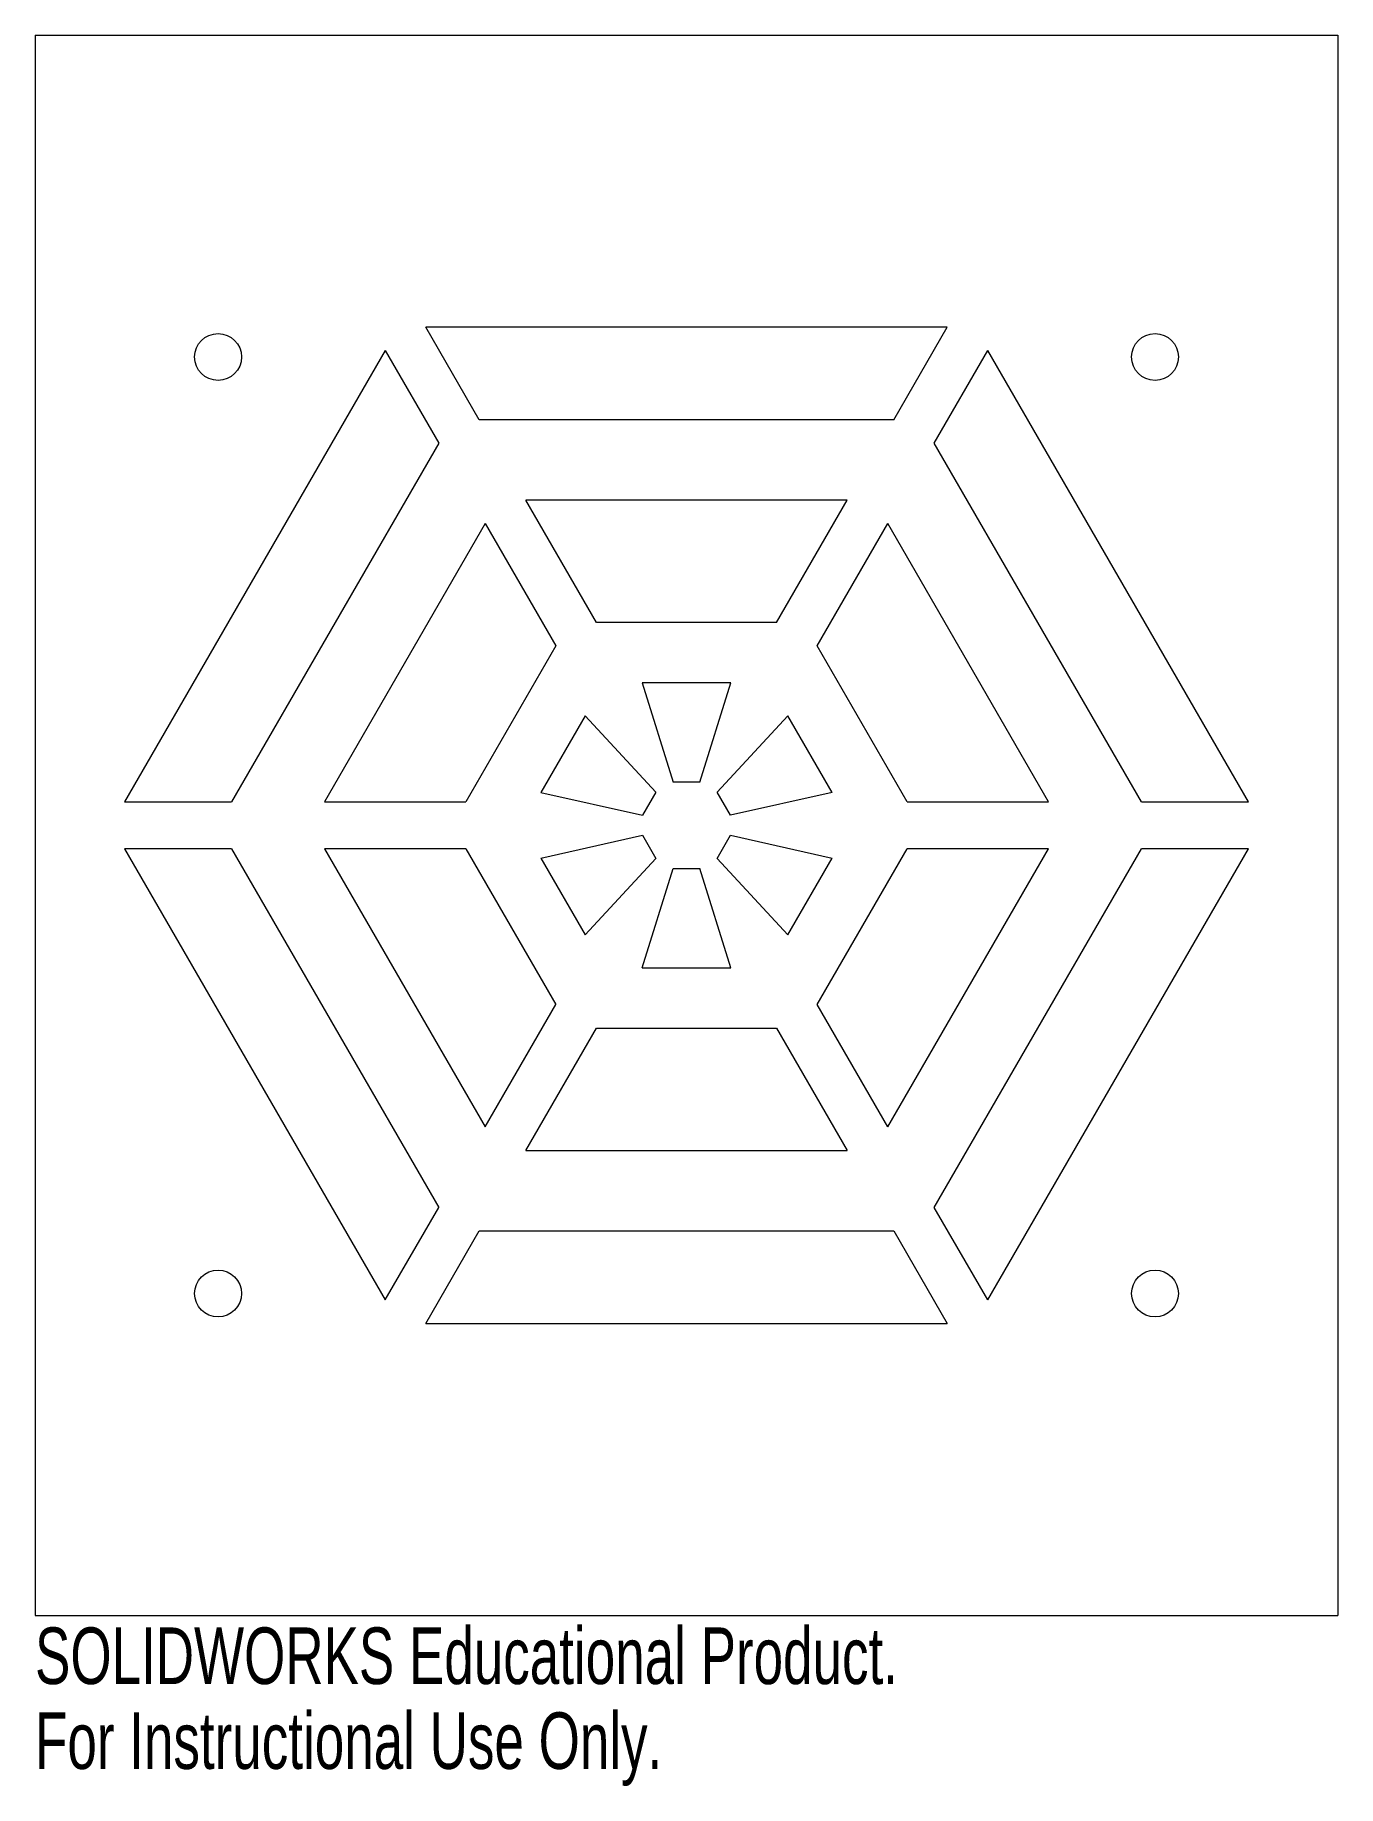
# Model space of a CAD drawing. Header units: millimetres. Extents: x -111 to 0, y -73 to 76.
import ezdxf

# ---------------------------------------------------------------- set-up
doc = ezdxf.new("R2010")
doc.units = ezdxf.units.MM
doc.styles.add('SLDTEXTSTYLE0', font='TXT', dxfattribs={"width": 0.7})

msp = doc.modelspace()

# ---------------------------------------------------------------- linework, layer by layer
at = {"color": 7, "linetype": 'Continuous', "lineweight": 15}
for p, q in [((-111.25, 76.23), (-111.25, -58.77)), ((-111.25, 76.23), (0, 76.23)), ((0, 76.23), (0, -58.77)), ((-73.32, 43.37), (-77.88, 51.27)), ((-33.37, 51.27), (-77.88, 51.27)), ((-37.93, 43.37), (-33.37, 51.27)), ((-81.34, 49.27), (-103.6, 10.73)), ((-81.34, 49.27), (-76.78, 41.37)), ((-34.47, 41.37), (-29.91, 49.27)), ((-7.65, 10.73), (-29.91, 49.27)), ((-37.93, 43.37), (-73.32, 43.37)), ((-76.78, 41.37), (-94.47, 10.73)), ((-16.78, 10.73), (-34.47, 41.37)), ((-63.32, 26.05), (-69.35, 36.5)), ((-41.9, 36.5), (-69.35, 36.5)), ((-47.93, 26.05), (-41.9, 36.5)), ((-72.81, 34.5), (-86.53, 10.73)), ((-72.81, 34.5), (-66.78, 24.05)), ((-44.47, 24.05), (-38.44, 34.5)), ((-24.72, 10.73), (-38.44, 34.5)), ((-47.93, 26.05), (-63.32, 26.05)), ((-66.78, 24.05), (-74.47, 10.73)), ((-36.78, 10.73), (-44.47, 24.05)), ((-59.41, 20.9), (-56.77, 12.41)), ((-51.84, 20.9), (-59.41, 20.9)), ((-54.48, 12.41), (-51.84, 20.9)), ((-64.27, 18.09), (-68.06, 11.54)), ((-58.24, 11.56), (-64.27, 18.09)), ((-53.01, 11.56), (-46.98, 18.09)), ((-43.19, 11.54), (-46.98, 18.09)), ((-54.48, 12.41), (-56.77, 12.41)), ((-103.6, 10.73), (-94.47, 10.73)), ((-86.53, 10.73), (-74.47, 10.73)), ((-68.06, 11.54), (-59.38, 9.58)), ((-58.24, 11.56), (-59.38, 9.58)), ((-51.87, 9.58), (-53.01, 11.56)), ((-43.19, 11.54), (-51.87, 9.58)), ((-36.78, 10.73), (-24.72, 10.73)), ((-16.78, 10.73), (-7.65, 10.73)), ((-68.06, 5.92), (-59.38, 7.88)), ((-59.38, 7.88), (-58.24, 5.9)), ((-53.01, 5.9), (-51.87, 7.88)), ((-51.87, 7.88), (-43.19, 5.92)), ((-103.6, 6.73), (-81.34, -31.82)), ((-94.47, 6.73), (-103.6, 6.73)), ((-94.47, 6.73), (-76.78, -23.91)), ((-74.47, 6.73), (-86.53, 6.73)), ((-86.53, 6.73), (-72.81, -17.04)), ((-74.47, 6.73), (-66.78, -6.59)), ((-44.47, -6.59), (-36.78, 6.73)), ((-38.44, -17.04), (-24.72, 6.73)), ((-24.72, 6.73), (-36.78, 6.73)), ((-34.47, -23.91), (-16.78, 6.73)), ((-29.91, -31.82), (-7.65, 6.73)), ((-7.65, 6.73), (-16.78, 6.73)), ((-68.06, 5.92), (-64.27, -0.63)), ((-64.27, -0.63), (-58.24, 5.9)), ((-59.41, -3.44), (-56.77, 5.05)), ((-56.77, 5.05), (-54.48, 5.05)), ((-51.84, -3.44), (-54.48, 5.05)), ((-46.98, -0.63), (-53.01, 5.9)), ((-46.98, -0.63), (-43.19, 5.92)), ((-59.41, -3.44), (-51.84, -3.44)), ((-72.81, -17.04), (-66.78, -6.59)), ((-38.44, -17.04), (-44.47, -6.59)), ((-69.35, -19.04), (-63.32, -8.59)), ((-63.32, -8.59), (-47.93, -8.59)), ((-47.93, -8.59), (-41.9, -19.04)), ((-69.35, -19.04), (-41.9, -19.04)), ((-81.34, -31.82), (-76.78, -23.91)), ((-29.91, -31.82), (-34.47, -23.91)), ((-77.88, -33.82), (-73.32, -25.91)), ((-73.32, -25.91), (-37.93, -25.91)), ((-37.93, -25.91), (-33.37, -33.82)), ((-77.88, -33.82), (-33.37, -33.82)), ((-111.25, -58.77), (0, -58.77))]:
    msp.add_line(p, q, dxfattribs=at)
for centre in [(-95.62, 48.73), (-15.62, 48.73), (-95.62, -31.27), (-15.62, -31.27)]:
    msp.add_circle(centre, 2, dxfattribs=at)

# ---------------------------------------------------------------- texts
at = {"color": 7, "linetype": 'Continuous', "char_height": 4.8336, "attachment_point": 1, "style": 'SLDTEXTSTYLE0'}
for s, insert in [('SOLIDWORKS Educational Product.', (-111.25, -59.79)), ('For Instructional Use Only.', (-111.25, -67.04))]:
    msp.add_mtext(s, dxfattribs=dict(at, insert=insert))

doc.saveas('drawing.dxf')
